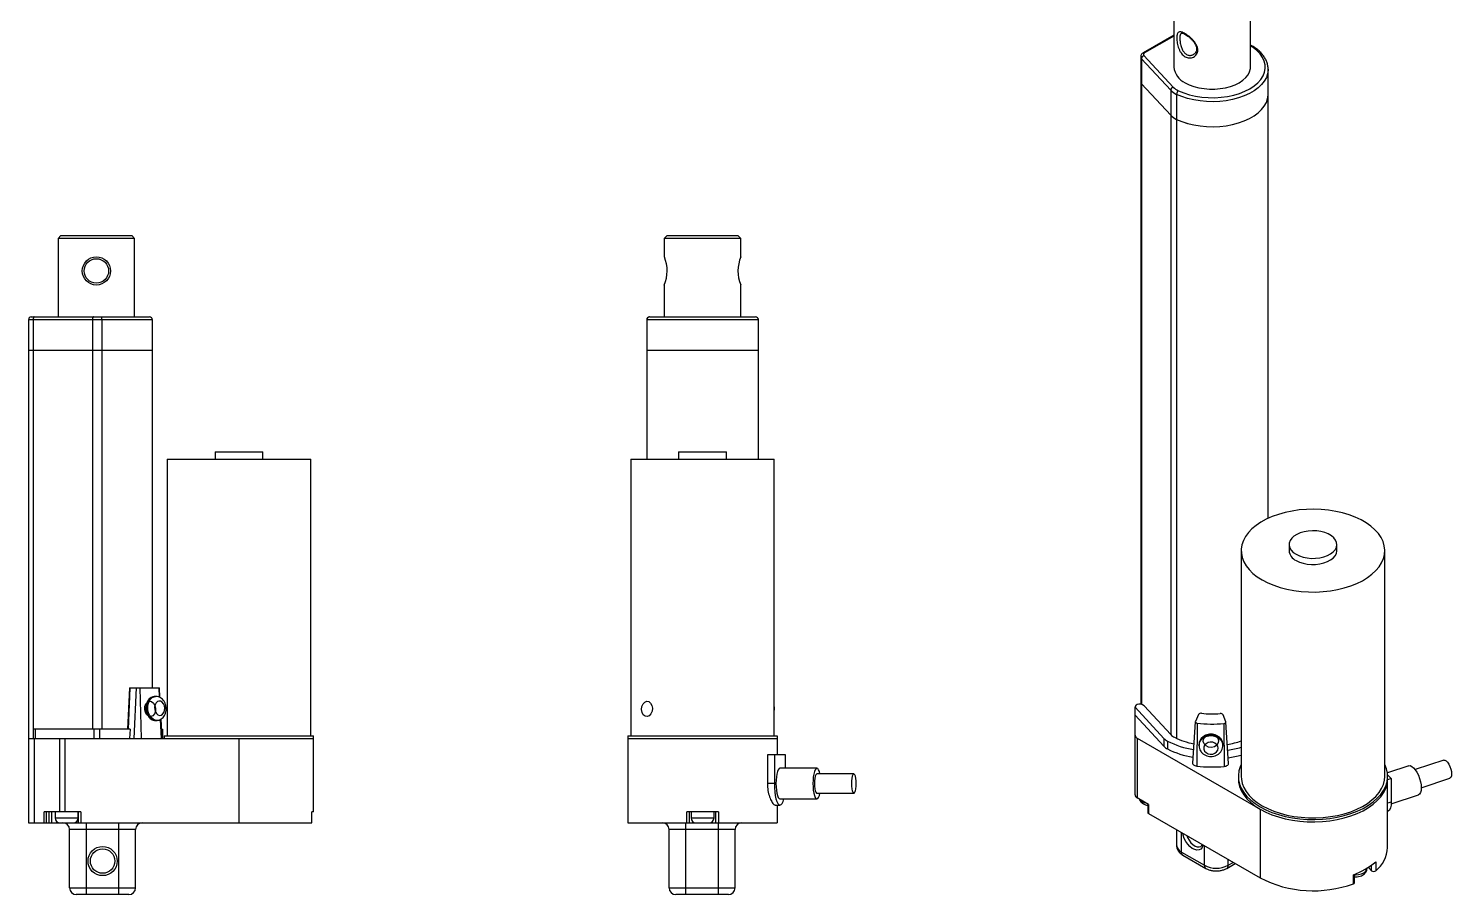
# Model space of a CAD drawing. Header units: inches. Extents: x 4 to 211, y 30 to 478.
# Drawn here: x 4.62 to 19.49, y 46.22 to 55.27 of the extents above; entities that cross this region are included whole.
import ezdxf

# ---------------------------------------------------------------- set-up
doc = ezdxf.new("R2010")
doc.units = ezdxf.units.IN
doc.header["$MEASUREMENT"] = 0
doc.layers.add('CONSTRUCTION', color=3, linetype='Continuous')

msp = doc.modelspace()

# ---------------------------------------------------------------- linework, layer by layer
for p, q in [((16.59117, 55.53776), (16.59117, 54.8682)), ((17.39117, 54.8682), (17.39117, 55.53776)), ((16.59117, 55.20258), (16.27044, 55.01743)), ((16.59117, 55.19244), (16.28544, 55.01594)), ((16.24372, 54.97512), (16.24372, 54.71383)), ((16.55756, 54.62643), (16.25201, 54.95605)), ((16.25201, 54.95605), (16.25201, 54.69476)), ((16.27846, 54.98872), (16.58401, 54.6591)), ((17.57617, 50.15197), (17.57617, 54.8437)), ((16.24504, 54.70603), (16.24504, 48.20769)), ((16.25201, 54.69476), (16.55756, 54.36514)), ((16.25324, 54.69343), (16.25324, 48.206)), ((16.55756, 54.62643), (16.55756, 54.36514)), ((16.61888, 54.5832), (16.61888, 54.32191)), ((16.55748, 54.36523), (16.55748, 47.89178)), ((16.61927, 54.32172), (16.61927, 47.85211)), ((17.79476, 49.8776), (17.79476, 49.81391)), ((18.29476, 49.81391), (18.29476, 49.8776)), ((17.29476, 49.81391), (17.29476, 47.45411)), ((18.79476, 47.45411), (18.79476, 49.81391)), ((16.18507, 47.26049), (16.18507, 48.17664)), ((16.4873, 47.85038), (16.18507, 48.17664)), ((16.4873, 47.76873), (16.18507, 48.09498)), ((16.55783, 47.8914), (16.27867, 48.19275)), ((16.84919, 48.10274), (16.8152, 48.02952)), ((17.1343, 48.02558), (17.10577, 48.09957)), ((16.81431, 48.02609), (16.78655, 47.59392)), ((16.83593, 48.01036), (16.83062, 47.56185)), ((17.11217, 48.00695), (17.1163, 47.55832)), ((17.16268, 47.59062), (17.13492, 48.02279)), ((16.20704, 47.85371), (17.49322, 47.11121)), ((16.20704, 47.85371), (16.20704, 47.22987)), ((16.4873, 47.85038), (16.4873, 47.76873)), ((16.52375, 47.82335), (16.52375, 47.74169)), ((16.85306, 47.78716), (16.85304, 47.77646)), ((17.10304, 47.77585), (17.10306, 47.78654)), ((19.41139, 47.62457), (19.11336, 47.52523)), ((17.26476, 47.45411), (17.26476, 47.42961)), ((19.04601, 47.56603), (18.82208, 47.4914)), ((18.8243, 47.46964), (18.86269, 47.43126)), ((18.82476, 46.71105), (18.82476, 47.45411)), ((18.86269, 47.43126), (18.82476, 47.41861)), ((18.86269, 47.43126), (18.86269, 47.18629)), ((19.1766, 47.33549), (19.47463, 47.43483)), ((16.32475, 47.16192), (16.20704, 47.22987)), ((16.31743, 47.16614), (16.31743, 47.0774)), ((16.32475, 47.16192), (16.32475, 47.0672)), ((18.86269, 47.18629), (18.82476, 47.17365)), ((18.86205, 47.16741), (19.14719, 47.26245)), ((16.32475, 47.0672), (17.49322, 46.39266)), ((17.49322, 47.11121), (17.49322, 46.39266)), ((16.61818, 46.8978), (16.61818, 46.73546)), ((16.66944, 46.66402), (16.66944, 46.86821)), ((16.90986, 46.52523), (16.90986, 46.72942)), ((16.66944, 46.66402), (16.90986, 46.52523)), ((16.68394, 46.63197), (16.92436, 46.49318)), ((17.15734, 46.52523), (17.15734, 46.58655)), ((18.70086, 46.56226), (18.70086, 46.46754)), ((17.14284, 46.49318), (17.23096, 46.54405)), ((17.15734, 46.52523), (17.21045, 46.55589)), ((18.46659, 46.3323), (18.46659, 46.42702)), ((18.47807, 46.34444), (18.47807, 46.43136)), ((18.61024, 46.49471), (18.61024, 46.49563)), ((18.62354, 46.50392), (18.62948, 46.4982)), ((18.62948, 46.50775), (18.62948, 46.4982)), ((18.62948, 46.4982), (18.65793, 46.46838)), ((18.65793, 46.46838), (18.65793, 46.52746))]:
    msp.add_line(p, q)
at = {"flags": 128}
for points in [[(16.63797, 54.62106), (16.69314, 54.59792), (16.7528, 54.57886), (16.81606, 54.56417), (16.88196, 54.55407), (16.94951, 54.54871), (17.01769, 54.54817), (17.08547, 54.55246), (17.15182, 54.56152), (17.21575, 54.57521), (17.27629, 54.59332), (17.33253, 54.61557), (17.38362, 54.64164), (17.42878, 54.67114), (17.46734, 54.7036), (17.49871, 54.73855), (17.52241, 54.77546), (17.5381, 54.81376), (17.54554, 54.85289), (17.54461, 54.89225), (17.53532, 54.93125), (17.51782, 54.96929), (17.49237, 55.00581), (17.45936, 55.04025), (17.41928, 55.0721)], [(16.28544, 55.01594), (16.2813, 55.01314), (16.27799, 55.01), (16.27559, 55.00659), (16.27416, 55.003), (16.27373, 54.99933), (16.27432, 54.99566), (16.27591, 54.99209), (16.27846, 54.98872)], [(17.57617, 54.84483), (17.57608, 54.83753), (17.57075, 54.79781), (17.55736, 54.75874), (17.53609, 54.72084), (17.50724, 54.68466), (17.47121, 54.65069), (17.42851, 54.6194), (17.37972, 54.59124), (17.32552, 54.56658), (17.26667, 54.54578), (17.20399, 54.52913), (17.13835, 54.51685), (17.07067, 54.50912), (17.00187, 54.50605), (16.93293, 54.50767), (16.8648, 54.51396), (16.79842, 54.52485), (16.73473, 54.54017), (16.6746, 54.55971), (16.61888, 54.5832)], [(16.70833, 54.70492), (16.75146, 54.68334), (16.79947, 54.66553), (16.85139, 54.65184), (16.90615, 54.64256), (16.96264, 54.63787), (17.01971, 54.63787), (17.0762, 54.64256), (17.13096, 54.65184), (17.18287, 54.66553), (17.23088, 54.68334), (17.27402, 54.70492), (17.31139, 54.72982), (17.34224, 54.75753), (17.36595, 54.7875), (17.38203, 54.81911), (17.39015, 54.85172), (17.39117, 54.8682)], [(16.61888, 54.32191), (16.6746, 54.29842), (16.73473, 54.27887), (16.79842, 54.26355), (16.8648, 54.25267), (16.93293, 54.24637), (17.00187, 54.24475), (17.07067, 54.24783), (17.13835, 54.25556), (17.20399, 54.26784), (17.26667, 54.28449), (17.32552, 54.30529), (17.37972, 54.32994), (17.42851, 54.35811), (17.47121, 54.38939), (17.50724, 54.42337), (17.53609, 54.45955), (17.55736, 54.49744), (17.57075, 54.53652), (17.57608, 54.57623), (17.57617, 54.58241)], [(16.61927, 54.32172), (16.67503, 54.29826), (16.73518, 54.27875), (16.7989, 54.26346), (16.86529, 54.25261), (16.93343, 54.24634), (17.00237, 54.24476), (17.07116, 54.24787), (17.13884, 54.25563), (17.20446, 54.26794), (17.26712, 54.28463), (17.32593, 54.30545), (17.38009, 54.33013), (17.42884, 54.35832), (17.4715, 54.38963), (17.50748, 54.42362), (17.53627, 54.45982), (17.55748, 54.49772), (17.57082, 54.53681), (17.57608, 54.57652), (17.57617, 54.58241)], [(17.51443, 49.50776), (17.57177, 49.4779), (17.63413, 49.45161), (17.70083, 49.42915), (17.77118, 49.41078), (17.84444, 49.39667), (17.91981, 49.38699), (17.99651, 49.38184), (18.07372, 49.38127), (18.15063, 49.38528), (18.22641, 49.39383), (18.30027, 49.40684), (18.37142, 49.42417), (18.4391, 49.44562), (18.50261, 49.47098), (18.56126, 49.49997), (18.61444, 49.5323), (18.66158, 49.5676), (18.70218, 49.60552), (18.73581, 49.64565), (18.76212, 49.68756), (18.78082, 49.73081), (18.79172, 49.77494), (18.7947, 49.81948), (18.78973, 49.86397), (18.77687, 49.90792), (18.75624, 49.95088), (18.72808, 49.99239), (18.69267, 50.032), (18.65039, 50.0693), (18.60169, 50.1039), (18.54709, 50.13542), (18.48716, 50.16353), (18.42255, 50.18794), (18.35393, 50.20838), (18.28203, 50.22464), (18.20762, 50.23654), (18.13148, 50.24397), (18.05442, 50.24684), (17.97726, 50.24512), (17.90081, 50.23883), (17.82589, 50.22803), (17.7533, 50.21284), (17.68379, 50.19343), (17.6181, 50.16999), (17.55694, 50.14278), (17.50095, 50.11208), (17.45073, 50.07822), (17.4068, 50.04156), (17.36964, 50.00248), (17.33963, 49.96141), (17.31709, 49.91877), (17.30227, 49.87503), (17.29532, 49.83063), (17.29632, 49.78606), (17.30524, 49.74178), (17.32201, 49.69826), (17.34644, 49.65598), (17.37827, 49.61536), (17.41717, 49.57685), (17.46271, 49.54086), (17.51443, 49.50776)], [(17.86799, 49.77555), (17.90239, 49.75897), (17.94137, 49.7462), (17.98368, 49.73765), (18.02795, 49.7336), (18.07275, 49.73419), (18.11666, 49.73938), (18.15826, 49.74901), (18.19621, 49.76277), (18.22929, 49.78023), (18.25644, 49.80082), (18.27679, 49.82387), (18.28968, 49.84865), (18.2947, 49.87436), (18.29168, 49.90018), (18.28073, 49.92527), (18.2622, 49.94882), (18.23667, 49.97009), (18.20498, 49.98839), (18.16814, 50.00312), (18.12733, 50.01382), (18.08387, 50.02014), (18.03915, 50.02189), (17.99462, 50.01899), (17.95169, 50.01155), (17.91175, 49.9998), (17.87609, 49.98413), (17.84586, 49.96503), (17.82201, 49.94312), (17.80532, 49.91911), (17.79633, 49.89376), (17.79533, 49.86789), (17.80234, 49.84234), (17.81714, 49.81791), (17.83926, 49.79541), (17.86799, 49.77555)], [(17.86799, 49.71186), (17.90239, 49.69528), (17.94137, 49.68251), (17.98368, 49.67396), (18.02795, 49.66991), (18.07275, 49.67049), (18.11666, 49.67568), (18.15826, 49.68532), (18.19621, 49.69908), (18.22929, 49.71654), (18.25644, 49.73713), (18.27679, 49.76018), (18.28968, 49.78496), (18.2947, 49.81067), (18.29476, 49.81391)], [(16.8152, 48.02952), (16.81433, 48.0264), (16.81458, 48.02324), (16.81594, 48.02018), (16.81835, 48.01734), (16.82171, 48.01484), (16.82589, 48.01279), (16.83069, 48.01128), (16.83593, 48.01036)], [(17.11217, 48.00695), (17.11747, 48.00773), (17.12239, 48.00913), (17.12671, 48.01107), (17.13025, 48.01348), (17.13287, 48.01626), (17.13445, 48.01929), (17.13494, 48.02244), (17.1343, 48.02558)], [(16.85304, 47.77698), (16.85402, 47.78949), (16.86182, 47.81513), (16.87692, 47.83833), (16.89837, 47.85761), (16.92482, 47.87178), (16.95462, 47.87994), (16.98589, 47.88158), (17.01667, 47.8766), (17.04502, 47.8653), (17.06916, 47.8484), (17.08758, 47.82696), (17.09911, 47.80233), (17.10304, 47.77606)], [(17.10306, 47.78675), (17.09914, 47.81303), (17.08761, 47.83766), (17.06919, 47.85909), (17.04505, 47.87599), (17.0167, 47.88729), (16.98592, 47.89227), (16.95465, 47.89063), (16.92485, 47.88247), (16.89839, 47.86831), (16.87694, 47.84902), (16.86184, 47.82582), (16.85405, 47.80018), (16.85306, 47.78716)], [(16.954, 47.75983), (16.92666, 47.77257), (16.90715, 47.79317), (16.89845, 47.81852), (16.90189, 47.84473), (16.91694, 47.86783), (16.94131, 47.8843), (16.97129, 47.89163), (17.00231, 47.8887), (17.02966, 47.87597), (17.04916, 47.85536), (17.05786, 47.83002), (17.05442, 47.8038), (17.03937, 47.7807), (17.01501, 47.76423), (16.98503, 47.7569), (16.954, 47.75983)], [(17.05297, 47.74937), (17.04891, 47.76995), (17.03716, 47.78831), (17.019, 47.80246), (16.99639, 47.81086), (16.97178, 47.8126), (16.94785, 47.8075), (16.92718, 47.7961), (16.91201, 47.77965), (16.90399, 47.75992), (16.90399, 47.73905), (16.91201, 47.71931), (16.92717, 47.70283), (16.94784, 47.6914), (16.97177, 47.68626), (16.99638, 47.68797), (17.01899, 47.69633), (17.03715, 47.71045), (17.04891, 47.72879), (17.05297, 47.74937)], [(19.41139, 47.62457), (19.42224, 47.62474), (19.4359, 47.61763), (19.45013, 47.6034), (19.46378, 47.5832), (19.47575, 47.55867), (19.48507, 47.53178), (19.49099, 47.50473), (19.49301, 47.4797), (19.49099, 47.45872), (19.48507, 47.44349), (19.47575, 47.43525), (19.47463, 47.43483)], [(16.78655, 47.59392), (16.78711, 47.5881), (16.78988, 47.58186), (16.79479, 47.57608), (16.80165, 47.57099), (16.81015, 47.56681), (16.81994, 47.56372), (16.83062, 47.56185)], [(17.1163, 47.55832), (17.12711, 47.55993), (17.13713, 47.56277), (17.14593, 47.56674), (17.15316, 47.57165), (17.15849, 47.57731), (17.16172, 47.58348), (17.16271, 47.58989), (17.16268, 47.59062)], [(17.29476, 47.57779), (17.28495, 47.55589), (17.27101, 47.51099), (17.26501, 47.46551), (17.26701, 47.41991), (17.277, 47.37467), (17.29486, 47.33023), (17.32041, 47.28707), (17.3534, 47.24563), (17.39348, 47.20632), (17.44025, 47.16955), (17.49322, 47.13571)], [(17.29476, 47.45411), (17.29632, 47.42625), (17.30524, 47.38197), (17.32201, 47.33846), (17.34644, 47.29617), (17.37827, 47.25556), (17.41717, 47.21705), (17.46271, 47.18105), (17.51443, 47.14795)], [(17.49322, 47.13571), (17.55185, 47.10513), (17.61553, 47.07813), (17.68362, 47.05499), (17.75542, 47.03595), (17.83019, 47.0212), (17.90715, 47.01088), (17.98553, 47.00512), (18.06452, 47.00397), (18.14331, 47.00743), (18.22108, 47.01548), (18.29704, 47.02803), (18.37042, 47.04495), (18.44045, 47.06606), (18.50643, 47.09116), (18.56766, 47.11999), (18.62353, 47.15224), (18.67346, 47.18759), (18.71694, 47.22568), (18.75353, 47.26611), (18.78284, 47.30847), (18.80457, 47.35232), (18.81851, 47.39722), (18.82451, 47.4427), (18.82251, 47.4883), (18.81253, 47.53355), (18.79476, 47.57779)], [(17.51443, 47.14795), (17.57177, 47.1181), (17.63413, 47.0918), (17.70083, 47.06935), (17.77118, 47.05097), (17.84444, 47.03687), (17.91981, 47.02719), (17.99651, 47.02204), (18.07372, 47.02146), (18.15063, 47.02548), (18.22641, 47.03403), (18.30027, 47.04704), (18.37142, 47.06436), (18.4391, 47.08582), (18.50261, 47.11118), (18.56126, 47.14017), (18.61444, 47.17249), (18.66158, 47.2078), (18.70218, 47.24572), (18.73581, 47.28585), (18.76212, 47.32776), (18.78082, 47.37101), (18.79172, 47.41514), (18.79476, 47.45411)], [(19.04601, 47.56603), (19.04672, 47.56626), (19.06189, 47.56665), (19.0788, 47.55941), (19.0966, 47.54489), (19.1144, 47.52381), (19.13131, 47.49724), (19.14648, 47.46651), (19.15915, 47.43316), (19.16868, 47.39886), (19.17459, 47.36533), (19.1766, 47.33425), (19.17459, 47.30718), (19.16868, 47.28548), (19.15915, 47.27024), (19.14719, 47.26245)], [(17.26476, 47.42961), (17.26701, 47.39542), (17.277, 47.35017), (17.29486, 47.30574), (17.32041, 47.26258), (17.3534, 47.22113), (17.39348, 47.18182), (17.44025, 47.14506), (17.49322, 47.11121)], [(17.49322, 47.11121), (17.55185, 47.08063), (17.61553, 47.05364), (17.68362, 47.0305), (17.75542, 47.01145), (17.83019, 46.9967), (17.90715, 46.98639), (17.98553, 46.98063), (18.06452, 46.97947), (18.14331, 46.98293), (18.22108, 46.99098), (18.29704, 47.00353), (18.37042, 47.02045), (18.44045, 47.04157), (18.50643, 47.06667), (18.56766, 47.09549), (18.62353, 47.12775), (18.67346, 47.1631), (18.71694, 47.20118), (18.75353, 47.24161), (18.78284, 47.28397), (18.80457, 47.32782), (18.81851, 47.37272), (18.82451, 47.4182), (18.82476, 47.42961)], [(17.49322, 47.11121), (17.55185, 47.08063), (17.61553, 47.05364), (17.68362, 47.0305), (17.75542, 47.01145), (17.83019, 46.9967), (17.90715, 46.98639), (17.98553, 46.98063), (18.06452, 46.97947), (18.14331, 46.98293), (18.22108, 46.99098), (18.29704, 47.00353), (18.37042, 47.02045), (18.44045, 47.04157), (18.50643, 47.06667), (18.56766, 47.09549), (18.62353, 47.12775), (18.67346, 47.1631), (18.71694, 47.20118), (18.75353, 47.24161), (18.78284, 47.28397), (18.80457, 47.32782), (18.81851, 47.37272), (18.82451, 47.4182), (18.82476, 47.42961)], [(18.86269, 47.18629), (18.86053, 47.15261), (18.85413, 47.12455), (18.84373, 47.10318), (18.82974, 47.08933), (18.82476, 47.08666)], [(16.89538, 46.73778), (16.89457, 46.73397), (16.88601, 46.71174), (16.87225, 46.69553), (16.85404, 46.6862), (16.83236, 46.68426), (16.80837, 46.68982), (16.78338, 46.70257), (16.75872, 46.72182), (16.73573, 46.74654), (16.71565, 46.7754), (16.69955, 46.80684), (16.68832, 46.83917), (16.68391, 46.85986)], [(16.72596, 46.83558), (16.73439, 46.81437), (16.74986, 46.78642), (16.76894, 46.76142), (16.79043, 46.74095), (16.81299, 46.72629), (16.83519, 46.71837), (16.85563, 46.71767), (16.87114, 46.72308)], [(18.47807, 46.4258), (18.49024, 46.42544), (18.5213, 46.4278), (18.55024, 46.43472), (18.57509, 46.44573), (18.59416, 46.46008), (18.60615, 46.47678), (18.61024, 46.49471)]]:
    msp.add_lwpolyline(points, dxfattribs=at)
for centre, radius, start, end in [((17.30162, 54.90249), 0.20643, 55.249935, 64.288738), ((17.42795, 55.05757), 0.01692, 59.761382, 120.834125), ((16.27126, 54.97575), 0.02755, 181.410245, 225.646511), ((16.28923, 54.95296), 0.03735, 106.762057, 175.244113), ((16.27673, 55.0045), 0.01438, 52.745806, 115.964395), ((16.78962, 54.88692), 0.19933, 185.388259, 245.931882), ((16.27126, 54.71445), 0.02754, 181.304135, 225.651278), ((16.59478, 54.62334), 0.03735, 106.762057, 175.244113), ((16.70205, 54.76629), 0.20109, 224.066471, 245.57055), ((16.71116, 54.78217), 0.17696, 224.066471, 245.57055), ((16.66934, 54.5815), 0.05048, 128.407882, 178.065075), ((16.70205, 54.505), 0.20109, 224.066471, 245.57055), ((17.9192, 49.8259), 0.12502, 185.504576, 245.815565), ((16.22046, 48.17311), 0.03556, 114.374658, 174.305201), ((16.23008, 48.12972), 0.07959, 52.370375, 107.778208), ((16.87346, 48.08383), 0.03077, 78.144032, 142.082692), ((16.99122, 49.18995), 1.08176, 264.087432, 274.497084), ((17.08171, 48.08268), 0.0294, 35.076131, 101.138948), ((16.99124, 49.40006), 1.39836, 263.623451, 274.961065), ((16.22261, 47.88807), 0.03772, 185.694799, 245.625342), ((16.58498, 47.94401), 0.13531, 223.784988, 243.094375), ((16.58498, 47.86235), 0.13531, 223.784988, 243.094375), ((16.94079, 48.64507), 0.92149, 243.091369, 260.935633), ((16.65623, 47.98589), 0.13643, 223.838016, 243.61702), ((16.94494, 48.56295), 0.78168, 243.454892, 259.27398), ((17.01313, 48.65579), 0.87747, 278.969657, 288.72124), ((17.01064, 48.77556), 1.05531, 277.792799, 285.618735), ((16.93961, 48.56033), 0.91821, 243.069869, 260.649559), ((17.01136, 48.69086), 1.05218, 278.062218, 285.625587), ((16.99124, 48.99908), 1.44618, 263.623451, 274.961065), ((16.22261, 47.26423), 0.03772, 185.694799, 245.625342), ((16.31942, 47.28582), 0.11108, 220.408962, 259.596414), ((16.32994, 47.07865), 0.01257, 185.694799, 245.625342), ((16.70576, 46.74419), 0.08801, 185.694799, 245.625342), ((18.49452, 46.7258), 0.33057, 308.621871, 357.442542), ((16.70274, 46.65978), 0.03357, 172.74417, 235.943649), ((18.22444, 47.11701), 0.73125, 289.338789, 310.655835), ((16.9449, 46.52178), 0.03522, 174.380375, 234.293304), ((17.0336, 46.76406), 0.26898, 242.609672, 297.390328), ((17.1223, 46.52178), 0.03522, 305.704179, 5.619844), ((18.67994, 46.49587), 0.03522, 231.315211, 306.434688), ((18.04917, 47.47959), 1.22086, 242.910717, 289.992893), ((18.46346, 46.34676), 0.01479, 282.21314, 350.986986)]:
    msp.add_arc(centre, radius, start, end)
for points, knots in [([(16.70833, 54.97642), (16.70119, 54.98054), (16.69442, 54.98551), (16.68161, 54.99708), (16.67551, 55.00376), (16.66437, 55.01827), (16.65929, 55.02612), (16.65001, 55.04298), (16.64586, 55.05193), (16.63858, 55.07027), (16.63542, 55.07978), (16.62999, 55.09919), (16.62779, 55.10886), (16.62426, 55.12806), (16.62292, 55.13772), (16.62116, 55.15606), (16.62072, 55.16474), (16.62072, 55.1811), (16.62116, 55.18873), (16.62291, 55.20217), (16.62423, 55.20813), (16.62779, 55.21834), (16.63001, 55.22251), (16.63539, 55.22922), (16.6386, 55.23175), (16.64588, 55.23511), (16.64998, 55.23597), (16.65927, 55.23616), (16.66441, 55.23547), (16.67549, 55.23267), (16.68147, 55.23055), (16.69444, 55.22488), (16.70127, 55.22137), (16.71538, 55.21323), (16.72273, 55.20854), (16.73775, 55.19808), (16.74527, 55.1924), (16.76026, 55.18014), (16.7678, 55.1735), (16.78218, 55.15968), (16.78908, 55.15246), (16.80217, 55.13729), (16.80827, 55.12941), (16.8191, 55.11339), (16.82392, 55.10512), (16.8319, 55.08823), (16.83498, 55.07982), (16.83918, 55.06298), (16.8403, 55.05443), (16.84029, 55.0381), (16.83922, 55.03027), (16.835, 55.0153), (16.83185, 55.00828), (16.82393, 54.99564), (16.81908, 54.98989), (16.80815, 54.97998), (16.80211, 54.97584), (16.78908, 54.96917), (16.78204, 54.96666), (16.76769, 54.96353), (16.76031, 54.96287), (16.74523, 54.96346), (16.73761, 54.96474), (16.72278, 54.96915), (16.71548, 54.97229), (16.70833, 54.97642)], [0, 0, 0, 0, 0.03125, 0.03125, 0.0625, 0.0625, 0.09375, 0.09375, 0.125, 0.125, 0.15625, 0.15625, 0.1875, 0.1875, 0.21875, 0.21875, 0.25, 0.25, 0.28125, 0.28125, 0.3125, 0.3125, 0.34375, 0.34375, 0.375, 0.375, 0.40625, 0.40625, 0.4375, 0.4375, 0.46875, 0.46875, 0.5, 0.5, 0.53125, 0.53125, 0.5625, 0.5625, 0.59375, 0.59375, 0.625, 0.625, 0.65625, 0.65625, 0.6875, 0.6875, 0.71875, 0.71875, 0.75, 0.75, 0.78125, 0.78125, 0.8125, 0.8125, 0.84375, 0.84375, 0.875, 0.875, 0.90625, 0.90625, 0.9375, 0.9375, 0.96875, 0.96875, 1, 1, 1, 1]), ([(16.66903, 55.21988), (16.66773, 55.21952), (16.66128, 55.21774), (16.65628, 55.20354), (16.65255, 55.1767), (16.65427, 55.13847), (16.66151, 55.09528), (16.67536, 55.05477), (16.69541, 55.02088), (16.71353, 55.00751), (16.72247, 55.00091)], [0, 0, 0, 0, 0.034253401, 0.16930863, 0.301901135, 0.443848159, 0.59215265, 0.734553851, 0.869032331, 1, 1, 1, 1]), ([(16.66883, 55.22119), (16.66889, 55.22125), (16.66993, 55.22233), (16.67191, 55.22266), (16.68257, 55.22173), (16.69718, 55.21648), (16.71571, 55.20669), (16.73666, 55.19266), (16.7587, 55.17489), (16.78027, 55.15402), (16.79965, 55.13089), (16.81505, 55.1066), (16.82496, 55.08232), (16.82878, 55.05946), (16.82655, 55.03852), (16.8185, 55.02048), (16.80783, 55.00728), (16.79889, 55.00269), (16.79572, 55.00107)], [0, 0, 0, 0, 0.00437361, 0.08097125, 0.14027248, 0.2035309, 0.26899971, 0.33556855, 0.40445364, 0.47473553, 0.5454015, 0.61588262, 0.68415979, 0.7508123, 0.81746775, 0.88711715, 0.96003281, 1, 1, 1, 1]), ([(17.43648, 55.07218), (17.43125, 55.07568), (17.4175, 55.08488), (17.40124, 55.09212), (17.39117, 55.0966)], [0, 0, 0, 0, 0.380545, 1, 1, 1, 1]), ([(17.57552, 54.84492), (17.5757, 54.84802), (17.57663, 54.86411), (17.57128, 54.89316), (17.55932, 54.93127), (17.54001, 54.96817), (17.51425, 55.00354), (17.48248, 55.03649), (17.45522, 55.05888), (17.43924, 55.07022), (17.43648, 55.07218)], [0, 0, 0, 0, 0.03662918, 0.19032237, 0.34406428, 0.49901608, 0.65590692, 0.81476602, 0.96799196, 1, 1, 1, 1]), ([(16.27044, 55.01743), (16.26679, 55.01505), (16.25824, 55.00946), (16.24877, 54.99707), (16.24333, 54.98426), (16.2443, 54.97686), (16.24454, 54.975)], [0, 0, 0, 0, 0.24545885, 0.5758279, 0.89363592, 1, 1, 1, 1]), ([(16.72247, 55.00091), (16.72275, 55.00075), (16.73322, 54.99476), (16.75583, 54.98811), (16.77799, 54.9922), (16.79086, 54.9975), (16.79322, 54.99954), (16.79536, 55.00139)], [0, 0, 0, 0, 0.011567179, 0.442820093, 0.877134133, 0.888030977, 1, 1, 1, 1]), ([(17.10306, 47.78677), (17.10282, 47.79184), (17.10217, 47.80553), (17.09531, 47.82726), (17.08125, 47.85005), (17.06136, 47.86931), (17.0368, 47.884), (17.00881, 47.8933), (16.97896, 47.89662), (16.94893, 47.8937), (16.92045, 47.88462), (16.89523, 47.86982), (16.87468, 47.85009), (16.86053, 47.82659), (16.85323, 47.80426), (16.85375, 47.79026), (16.85395, 47.78508)], [0, 0, 0, 0, 0.0436233, 0.11777208, 0.19203966, 0.26684077, 0.34236544, 0.41851092, 0.49508608, 0.57195237, 0.64902646, 0.7262025, 0.80325829, 0.87982439, 0.95554037, 1, 1, 1, 1]), ([(16.85381, 47.77711), (16.85378, 47.77079), (16.85372, 47.75548), (16.86173, 47.73212), (16.87592, 47.70884), (16.8958, 47.68932), (16.92015, 47.67444), (16.94795, 47.665), (16.97778, 47.66168), (17.00799, 47.66489), (17.0368, 47.67468), (17.06237, 47.69071), (17.08294, 47.71213), (17.09693, 47.7375), (17.10251, 47.75959), (17.10292, 47.7725), (17.10304, 47.77609)], [0, 0, 0, 0, 0.05154327, 0.12497587, 0.19808833, 0.271799, 0.34668899, 0.42290371, 0.50028438, 0.57860359, 0.65763687, 0.73704052, 0.81618384, 0.89421473, 0.97051293, 1, 1, 1, 1]), ([(16.23038, 47.2164), (16.23093, 47.21418), (16.23324, 47.20497), (16.24327, 47.19098), (16.25926, 47.17528), (16.28034, 47.16308), (16.30021, 47.15537), (16.31343, 47.15361), (16.31743, 47.15307)], [0, 0, 0, 0, 0.06177669, 0.25610515, 0.45563044, 0.66957837, 0.90005793, 1, 1, 1, 1]), ([(16.61829, 46.73508), (16.61893, 46.72624), (16.62021, 46.70858), (16.63041, 46.6839), (16.64557, 46.66204), (16.66378, 46.64467), (16.67777, 46.63586), (16.68394, 46.63197)], [0, 0, 0, 0, 0.20685997, 0.41297373, 0.61871702, 0.83196944, 1, 1, 1, 1]), ([(16.88593, 46.74323), (16.88589, 46.74304), (16.8846, 46.73697), (16.87899, 46.73021), (16.87476, 46.72422), (16.87114, 46.72313), (16.87105, 46.7231)], [0, 0, 0, 0, 0.01539291, 0.49070458, 0.9882264, 1, 1, 1, 1]), ([(16.92436, 46.49318), (16.93013, 46.49011), (16.94549, 46.48193), (16.97338, 46.47267), (17.00764, 46.46655), (17.04317, 46.46539), (17.07852, 46.46931), (17.11267, 46.47796), (17.13278, 46.48811), (17.14284, 46.49318)], [0, 0, 0, 0, 0.090073149, 0.239673249, 0.3898478, 0.540136537, 0.691518495, 0.845571189, 1, 1, 1, 1]), ([(18.47807, 46.40477), (18.47822, 46.40475), (18.48787, 46.40323), (18.50813, 46.40475), (18.53711, 46.40992), (18.56292, 46.42067), (18.58381, 46.43544), (18.59879, 46.45321), (18.60843, 46.47323), (18.60955, 46.48748), (18.6101, 46.49438)], [0, 0, 0, 0, 0.0024171, 0.15662364, 0.31358606, 0.4761298, 0.61973461, 0.75304571, 0.88039251, 1, 1, 1, 1])]:
    msp.add_open_spline(points, degree=3, knots=knots)
at = {"layer": 'CONSTRUCTION'}
for p, q in [((4.95857, 53.10769), (4.92857, 53.07769)), ((4.95857, 53.10769), (5.69857, 53.10769)), ((5.72857, 53.07769), (5.69857, 53.10769)), ((11.29446, 53.10769), (11.26446, 53.07769)), ((11.29446, 53.10769), (12.03446, 53.10769)), ((12.06446, 53.07769), (12.03446, 53.10769)), ((4.92857, 53.07769), (4.92857, 52.25769)), ((5.72857, 53.07769), (4.92857, 53.07769)), ((5.72857, 52.25769), (5.72857, 53.07769)), ((11.26446, 53.07769), (11.26446, 52.88333)), ((12.06446, 53.07769), (11.26446, 53.07769)), ((12.06446, 52.88519), (12.06446, 53.07769)), ((11.26446, 52.59019), (11.26446, 52.25769)), ((12.06446, 52.25769), (12.06446, 52.59204)), ((5.91357, 52.22769), (4.61857, 52.22769)), ((4.61857, 52.22769), (4.61857, 46.96969)), ((4.64857, 52.25769), (5.88357, 52.25769)), ((4.66811, 52.22769), (4.66811, 47.94969)), ((5.28776, 52.22769), (5.28776, 47.94969)), ((5.3849, 52.22769), (5.3849, 47.94969)), ((5.91357, 48.37969), (5.91357, 52.22769)), ((11.08099, 52.22769), (11.08099, 50.76969)), ((12.24793, 52.22769), (11.08099, 52.22769)), ((11.08215, 52.22887), (11.08215, 50.76969)), ((11.11099, 52.25769), (12.21793, 52.25769)), ((12.24681, 52.23571), (12.24681, 50.76969)), ((12.24793, 50.76969), (12.24793, 52.2278)), ((4.61857, 51.90769), (5.91357, 51.90769)), ((11.08096, 51.90769), (12.24793, 51.90769)), ((6.06857, 50.76969), (6.06857, 47.87969)), ((6.06857, 50.76969), (7.56857, 50.76969)), ((6.56857, 50.84769), (6.56857, 50.76969)), ((6.56857, 50.84769), (7.06857, 50.84769)), ((7.06857, 50.76969), (7.06857, 50.84769)), ((7.56857, 47.87969), (7.56857, 50.76969)), ((10.91443, 50.76969), (10.91443, 47.87969)), ((10.91443, 50.76969), (12.41443, 50.76969)), ((11.41443, 50.84769), (11.41443, 50.76969)), ((11.41443, 50.84769), (11.91443, 50.84769)), ((11.91443, 50.76969), (11.91443, 50.84769)), ((12.41443, 47.87969), (12.41443, 50.76969)), ((5.67517, 48.37969), (5.65264, 47.94969)), ((5.67876, 48.37969), (5.65924, 47.94969)), ((5.67517, 48.37969), (5.98728, 48.37969)), ((5.74441, 48.37969), (5.72036, 47.84969)), ((5.78254, 48.37969), (5.79807, 47.84969)), ((5.98205, 48.37969), (5.98618, 48.28177)), ((5.99255, 48.27902), (5.98728, 48.37969)), ((5.94563, 48.28921), (5.93152, 48.28818)), ((5.99601, 48.04859), (6.0044, 47.84969)), ((6.01505, 47.84969), (6.00435, 48.054)), ((6.05685, 48.14919), (6.05754, 48.16888)), ((5.6801, 47.94969), (4.66786, 47.94969)), ((4.66786, 47.94969), (4.66786, 47.84969)), ((4.68857, 47.94969), (4.68857, 47.84969)), ((5.3019, 47.94969), (5.3019, 47.84969)), ((5.36079, 47.94969), (5.36079, 47.84969)), ((5.6801, 47.94969), (5.67557, 47.84969)), ((5.94969, 48.03884), (5.96379, 48.03987)), ((6.00981, 47.94969), (6.02257, 47.94969)), ((6.02257, 47.84969), (6.02257, 47.94969)), ((4.61857, 47.84969), (7.59857, 47.84969)), ((4.67715, 47.84969), (4.67715, 46.96969)), ((4.9466, 47.08569), (4.9466, 47.84969)), ((4.99964, 47.84969), (4.99964, 47.08569)), ((6.03857, 47.87969), (6.03857, 47.84969)), ((6.03857, 47.87969), (7.59857, 47.87969)), ((6.81857, 47.84969), (6.81857, 46.96969)), ((7.59857, 47.08569), (7.59857, 47.87969)), ((10.88443, 47.87969), (10.88443, 46.96969)), ((10.88443, 47.87969), (12.44443, 47.87969)), ((10.88443, 47.84969), (12.44443, 47.84969)), ((12.44443, 47.87969), (12.44443, 47.67969)), ((12.3418, 47.67969), (12.3418, 47.37969)), ((12.53131, 47.67969), (12.3418, 47.67969)), ((12.41484, 47.67969), (12.41484, 47.37969)), ((12.53131, 47.53969), (12.53131, 47.67969)), ((12.85944, 47.53969), (12.47307, 47.53969)), ((13.24581, 47.47969), (12.85944, 47.47969)), ((12.41484, 47.37969), (12.3418, 47.37969)), ((12.42362, 47.15469), (12.47307, 47.15469)), ((12.44443, 47.15469), (12.44443, 46.96969)), ((12.47307, 47.21969), (12.85944, 47.21969)), ((12.85944, 47.27969), (13.24581, 47.27969)), ((5.16611, 47.08569), (4.78425, 47.08569)), ((4.78425, 46.96969), (4.78425, 47.08569)), ((4.80193, 47.08569), (4.80193, 46.96969)), ((4.83628, 46.96969), (4.83628, 47.08569)), ((4.86105, 47.08569), (4.86105, 46.96969)), ((4.89857, 47.08569), (4.89857, 47.01969)), ((4.89857, 47.01969), (5.13857, 47.01969)), ((5.13857, 47.01969), (5.13857, 47.08569)), ((5.14111, 46.96969), (5.14111, 47.08569)), ((5.16611, 47.08569), (5.16611, 46.96969)), ((7.59857, 47.08569), (7.58078, 47.08569)), ((7.58078, 46.96969), (7.58078, 47.08569)), ((7.58135, 46.96969), (7.58135, 47.08569)), ((11.83008, 47.08569), (11.49878, 47.08569)), ((11.49878, 46.96969), (11.49878, 47.08569)), ((11.52909, 46.96969), (11.52909, 47.08569)), ((11.54443, 47.08569), (11.54443, 47.01969)), ((11.54443, 47.01969), (11.78443, 47.01969)), ((11.78443, 47.01969), (11.78443, 47.08569)), ((11.79977, 47.08569), (11.79977, 46.96969)), ((11.83008, 47.08569), (11.83008, 46.96969)), ((4.61857, 46.96969), (7.58135, 46.96969)), ((5.73857, 46.89969), (5.04857, 46.89969)), ((5.04857, 46.28969), (5.04857, 46.89969)), ((5.22357, 46.21969), (5.22357, 46.96969)), ((5.56357, 46.21969), (5.56357, 46.96969)), ((5.73857, 46.28969), (5.73857, 46.89969)), ((10.88443, 46.96969), (12.44443, 46.96969)), ((12.00443, 46.89969), (11.31443, 46.89969)), ((11.31443, 46.28969), (11.31443, 46.89969)), ((11.48943, 46.21969), (11.48943, 46.96969)), ((11.82943, 46.21969), (11.82943, 46.96969)), ((12.00443, 46.28969), (12.00443, 46.89969)), ((5.04857, 46.28969), (5.73857, 46.28969)), ((11.31443, 46.28969), (12.00443, 46.28969)), ((5.66857, 46.21969), (5.11857, 46.21969)), ((11.93443, 46.21969), (11.38443, 46.21969))]:
    msp.add_line(p, q, dxfattribs=at)
at = {"layer": 'CONSTRUCTION', "flags": 128}
for points in [[(4.67698, 52.25769), (4.67528, 52.25711), (4.67365, 52.2554), (4.67215, 52.25263), (4.67083, 52.2489), (4.66975, 52.24436), (4.66895, 52.23917), (4.66845, 52.23354), (4.66828, 52.22769)], [(5.29678, 52.25769), (5.29509, 52.25711), (5.29346, 52.2554), (5.29195, 52.25263), (5.29064, 52.2489), (5.28955, 52.24436), (5.28875, 52.23917), (5.28826, 52.23354), (5.28809, 52.22769)], [(5.87691, 48.08375), (5.857, 48.09877), (5.8423, 48.12311), (5.83505, 48.15305), (5.83636, 48.18403), (5.84602, 48.21134), (5.86257, 48.23083), (5.88348, 48.23951), (5.90557, 48.23608), (5.92548, 48.22105), (5.94018, 48.19672), (5.94742, 48.16678), (5.94612, 48.1358), (5.93645, 48.10848), (5.91991, 48.089), (5.899, 48.08032), (5.87691, 48.08375)], [(5.93152, 48.28818), (5.91956, 48.28613), (5.89882, 48.27647), (5.88069, 48.2597), (5.86634, 48.23689), (5.85664, 48.20947), (5.85223, 48.17916), (5.85337, 48.14787), (5.85998, 48.11756), (5.87167, 48.09013), (5.88768, 48.06732), (5.90703, 48.05056), (5.92848, 48.04089), (5.94969, 48.03884)], [(5.96333, 48.03984), (5.94258, 48.04192), (5.92113, 48.05158), (5.90179, 48.06835), (5.88577, 48.09116), (5.87409, 48.11858), (5.86747, 48.14889), (5.86633, 48.18018), (5.87075, 48.21049), (5.88044, 48.23791), (5.8948, 48.26073), (5.91292, 48.27749), (5.93367, 48.28716), (5.94556, 48.2892)], [(6.04307, 48.16711), (6.03931, 48.19143), (6.03021, 48.21311), (6.01674, 48.22981), (6.00037, 48.23972), (5.98287, 48.24175), (5.96615, 48.2357), (5.952, 48.22221), (5.94197, 48.20276), (5.93714, 48.17944), (5.93804, 48.15478), (5.94456, 48.13146), (5.95601, 48.112), (5.97113, 48.09852), (5.9883, 48.09246), (6.00565, 48.0945), (6.02129, 48.1044), (6.03355, 48.1211), (6.04108, 48.14279), (6.04307, 48.16711)], [(11.06353, 48.08375), (11.04477, 48.09877), (11.03188, 48.12311), (11.02682, 48.15305), (11.03038, 48.18403), (11.042, 48.21134), (11.05992, 48.23083), (11.0814, 48.23951), (11.10319, 48.23608), (11.12195, 48.22105), (11.13484, 48.19672), (11.13989, 48.16678), (11.13634, 48.1358), (11.12472, 48.10848), (11.1068, 48.089), (11.08531, 48.08032), (11.06353, 48.08375)], [(12.47307, 47.53969), (12.46386, 47.53568), (12.45511, 47.52384), (12.44725, 47.50478), (12.4407, 47.47945), (12.43576, 47.44911), (12.4327, 47.41529), (12.43166, 47.37969), (12.4327, 47.34408), (12.43576, 47.31027), (12.4407, 47.27993), (12.44725, 47.2546), (12.45511, 47.23553), (12.46386, 47.2237), (12.47307, 47.21969)], [(12.89177, 47.47969), (12.88526, 47.50478), (12.87741, 47.52384), (12.86866, 47.53568), (12.85944, 47.53969), (12.85023, 47.53568), (12.84148, 47.52384), (12.83363, 47.50478), (12.82707, 47.47945), (12.82213, 47.44911), (12.81907, 47.41529), (12.81803, 47.37969), (12.81907, 47.34408), (12.82213, 47.31027), (12.82707, 47.27993), (12.83363, 47.2546), (12.84148, 47.23553), (12.85023, 47.2237), (12.85944, 47.21969), (12.86866, 47.2237), (12.87741, 47.23553), (12.88526, 47.2546), (12.89177, 47.27969)], [(12.85944, 47.47969), (12.85576, 47.47867), (12.84869, 47.47065), (12.8425, 47.45526), (12.83767, 47.43375), (12.83461, 47.40786), (12.83356, 47.37969), (12.83461, 47.35151), (12.83767, 47.32562), (12.8425, 47.30411), (12.84869, 47.28872), (12.85576, 47.28071), (12.85944, 47.27969)], [(13.2717, 47.37969), (13.27065, 47.40786), (13.26759, 47.43375), (13.26276, 47.45526), (13.25657, 47.47065), (13.2495, 47.47867), (13.24213, 47.47867), (13.23506, 47.47065), (13.22887, 47.45526), (13.22404, 47.43375), (13.22098, 47.40786), (13.21993, 47.37969), (13.22098, 47.35151), (13.22404, 47.32562), (13.22887, 47.30411), (13.23506, 47.28872), (13.24213, 47.28071), (13.2495, 47.28071), (13.25657, 47.28872), (13.26276, 47.30411), (13.26759, 47.32562), (13.27065, 47.35151), (13.2717, 47.37969)], [(12.41484, 47.37969), (12.41596, 47.33579), (12.41927, 47.29358), (12.42465, 47.25468), (12.4319, 47.22059), (12.44072, 47.19261), (12.45079, 47.17182), (12.46171, 47.15901), (12.47307, 47.15469), (12.48444, 47.15901), (12.49536, 47.17182), (12.50543, 47.19261), (12.51402, 47.21969)]]:
    msp.add_lwpolyline(points, dxfattribs=at)
at = {"layer": 'CONSTRUCTION'}
for centre, radius in [((5.32857, 52.73769), 0.1475), ((5.32857, 52.73769), 0.1275), ((5.39357, 46.56969), 0.1525), ((5.39357, 46.56969), 0.1275)]:
    msp.add_circle(centre, radius, dxfattribs=at)
for centre, radius, start, end in [((10.91931, 52.73765), 0.37533, 336.865962, 22.839305), ((12.40961, 52.73773), 0.37533, 156.865962, 202.839305), ((4.64857, 52.22769), 0.03, 90, 180), ((5.30367, 52.23512), 0.08107, 354.740493, 16.16301), ((5.88357, 52.22769), 0.03, 0, 90), ((11.11099, 52.22769), 0.03, 90, 180), ((11.11206, 52.22776), 0.02993, 90.131369, 180.130769), ((12.21686, 52.22776), 0.02993, 359.869231, 89.868631), ((12.21793, 52.22769), 0.03, 0, 90), ((4.94857, 47.01969), 0.05, 180, 270), ((5.08857, 47.01969), 0.05, 270, 0), ((11.59443, 47.01969), 0.05, 180, 270), ((11.73443, 47.01969), 0.05, 270, 0), ((4.97857, 46.89969), 0.07, 0, 90), ((5.80857, 46.89969), 0.07, 90, 180), ((11.24443, 46.89969), 0.07, 0, 90), ((12.07443, 46.89969), 0.07, 90, 180), ((5.11857, 46.28969), 0.07, 180, 270), ((5.66857, 46.28969), 0.07, 270, 0), ((11.38443, 46.28969), 0.07, 180, 270), ((11.93443, 46.28969), 0.07, 270, 0)]:
    msp.add_arc(centre, radius, start, end, dxfattribs=at)
for points, knots in [([(5.93197, 48.28804), (5.9248, 48.287), (5.91017, 48.28488), (5.89015, 48.2732), (5.87279, 48.25611), (5.8591, 48.23375), (5.84981, 48.20729), (5.84552, 48.17813), (5.84656, 48.14801), (5.85291, 48.11867), (5.86433, 48.0917), (5.88037, 48.06874), (5.90035, 48.05106), (5.92299, 48.0409), (5.94066, 48.03723), (5.94971, 48.0392), (5.95107, 48.03949)], [0, 0, 0, 0, 0.06913761, 0.14120458, 0.21419361, 0.28914172, 0.36568045, 0.44296003, 0.52043667, 0.59815177, 0.67623656, 0.75481737, 0.83358314, 0.9113456, 0.98669663, 1, 1, 1, 1]), ([(6.05778, 48.16635), (6.05737, 48.17222), (6.05624, 48.1882), (6.04956, 48.21379), (6.03674, 48.24008), (6.0195, 48.26148), (5.99933, 48.27727), (5.97681, 48.28668), (5.95827, 48.29054), (5.94803, 48.28885), (5.94559, 48.28845)], [0, 0, 0, 0, 0.09060235, 0.24703169, 0.40642918, 0.55114282, 0.69091004, 0.8260338, 0.95860544, 1, 1, 1, 1]), ([(5.85038, 48.13463), (5.84945, 48.13736), (5.84588, 48.14782), (5.84412, 48.16197), (5.84614, 48.17202), (5.84655, 48.17408)], [0, 0, 0, 0, 0.21923916, 0.84036149, 1, 1, 1, 1]), ([(5.96304, 48.04071), (5.96632, 48.04069), (5.97784, 48.04062), (5.9966, 48.04789), (6.01732, 48.06128), (6.03437, 48.08012), (6.04741, 48.10329), (6.05567, 48.12994), (6.05809, 48.15164), (6.05783, 48.16378), (6.05778, 48.16635)], [0, 0, 0, 0, 0.05800329, 0.20413674, 0.34765038, 0.49325771, 0.6442942, 0.80141693, 0.95796378, 1, 1, 1, 1]), ([(12.41443, 48.14247), (12.41523, 48.14781), (12.41641, 48.15572), (12.41595, 48.1696), (12.41588, 48.17825), (12.41444, 48.18391), (12.41443, 48.18393)], [0, 0, 0, 0, 0.39021436, 0.57724078, 0.9984714, 1, 1, 1, 1]), ([(12.3418, 47.37969), (12.34305, 47.35484), (12.34556, 47.30517), (12.36388, 47.23852), (12.38731, 47.18766), (12.40974, 47.15785), (12.41964, 47.15743), (12.42366, 47.15726)], [0, 0, 0, 0, 0.21027023, 0.4203671, 0.63485879, 0.85150812, 1, 1, 1, 1])]:
    msp.add_open_spline(points, degree=3, knots=knots, dxfattribs=at)

doc.saveas('drawing.dxf')
